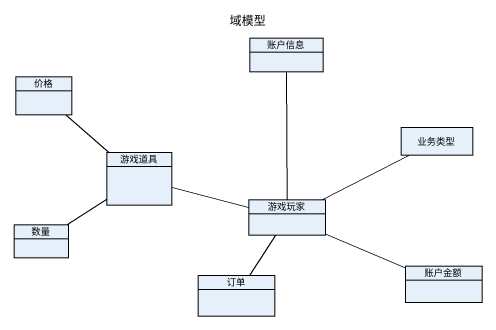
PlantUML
@startuml
title 域模型
hide circle
hide empty members
class 账户信息
class 价格
class 业务类型
class 游戏道具
class 数量
class 游戏玩家
class 账户金额
class 订单
价格 -- 游戏道具
游戏道具 -right- 游戏玩家
数量 -up- 游戏道具
游戏玩家 -up- 账户信息
游戏玩家 -right- 业务类型
游戏玩家 -right- 账户金额
游戏玩家 -- 订单
@enduml
